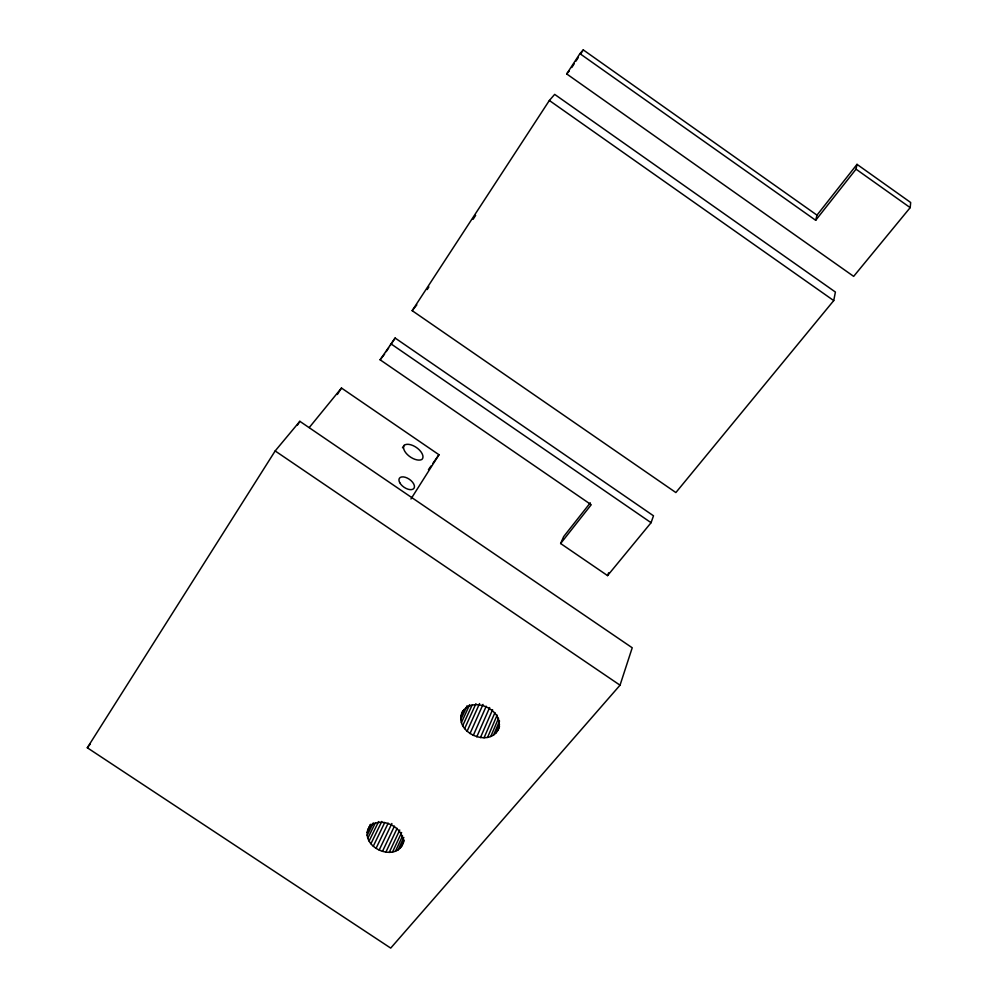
<?xml version="1.0" encoding="UTF-8"?>
<svg xmlns="http://www.w3.org/2000/svg" width="998" height="998" viewBox="0 0 998 998"><rect width="100%" height="100%" fill="white"/><g stroke="black" fill="none" stroke-linecap="round" stroke-linejoin="round"><path stroke-width="1.5" d="M499.511 726.369C492.538 750.296 450.996 732.158 462.935 710.738M910.188 207.634L910.687 202.507L857.008 164.358L816.988 215.144L815.69 220.296L579.925 53.655L566.689 73.927L853.664 276.371L910.188 207.634L856.035 169.161L857.008 164.358M401.683 846.129C409.242 828.115 376.795 812.409 367.738 829.949C362.336 849.148 397.441 862.634 403.616 841.925M833.729 300.598L835.401 292.052L554.676 94.386L549.349 100.486L412.174 310.665L675.871 492.55L833.729 300.598L549.349 100.486M620.032 685.189L632.221 647.777L299.849 421.318L275.161 450.946L87.313 747.764L390.717 948.1L620.032 685.189L275.161 450.946M651.07 522.702L653.49 515.804L395.121 338.035L380.113 359.791L591.228 504.739L560.626 543.523L607.557 575.609L651.07 522.702L390.655 343.636M607.557 575.609L608.63 572.765M497.752 730.548C507.009 710.638 471.256 693.797 461.662 713.47M495.956 732.969L499.511 724.598M493.611 734.977L499.536 721.018M490.767 736.474L498.513 718.323M487.548 737.435L497.141 715.092M484.055 737.809L494.921 712.684M480.437 737.597L492.588 709.69M476.795 736.798L489.644 707.532M560.626 543.523L563.67 536.6L590.292 502.83M473.277 735.439L486.226 706.222M469.996 733.58L483.032 704.401M467.089 731.272L479.564 703.54M464.631 728.615L475.921 703.702M462.723 725.683L472.179 704.962M461.438 722.602L469.659 704.675M460.901 716.377L464.07 709.516M400.098 848.288L403.99 839.879M402.656 843.647L403.941 840.852M460.827 719.458L467.164 705.698M397.977 850.059L403.828 837.422M395.395 851.356L402.568 835.925M392.451 852.167L401.608 832.519M389.232 852.429L399.749 829.999M385.864 852.167L397.104 828.34M382.471 851.369L394.435 826.169M379.165 850.071L391.865 823.5M376.071 848.312L388.172 823.188M373.302 846.167L384.779 822.464M370.944 843.709L381.797 821.441M369.098 841.015L378.629 821.566M367.813 838.195L375.323 822.938M367.127 832.557L371.231 824.261M367.139 835.351L373.302 822.876M367.738 829.949L370.483 824.423M368.986 827.604L370.358 824.835M410.964 498.963L438.97 454.739L341.478 388.035L309.28 427.518M297.379 425.21L299.849 421.318M337.336 394.472L341.478 388.035M386.251 351.633L388.671 347.928M390.28 345.445L395.121 338.035M571.779 67.515L574.249 63.735M575.883 61.227L578.353 57.447M580.811 53.68L583.281 49.9L816.988 215.144M427.194 289.557L428.891 286.95M473.089 219.298L475.634 215.393M402.481 447.778L404.128 445.382A11.402 6 34.6 0 1 417.538 448.327A11.402 6 34.6 0 1 421.929 459.442A11.489 6.038 34.6 0 1 409.043 456.036A11.489 6.038 34.6 0 1 404.128 445.382M428.441 469.659L431.074 465.929M432.833 463.446L438.97 454.739M87.313 747.764L90.157 744.121M815.69 220.296L856.035 169.161M380.113 359.791L384.629 354.103M412.174 310.665L416.827 304.877M566.689 73.927L569.272 71.008M579.925 53.655L583.281 49.9M399.699 482.608A8.845 4.79 34.8 0 0 413.11 489.107A8.845 4.79 34.8 0 0 407.296 478.079A8.845 4.79 34.8 0 0 399.699 482.608"/></g></svg>
